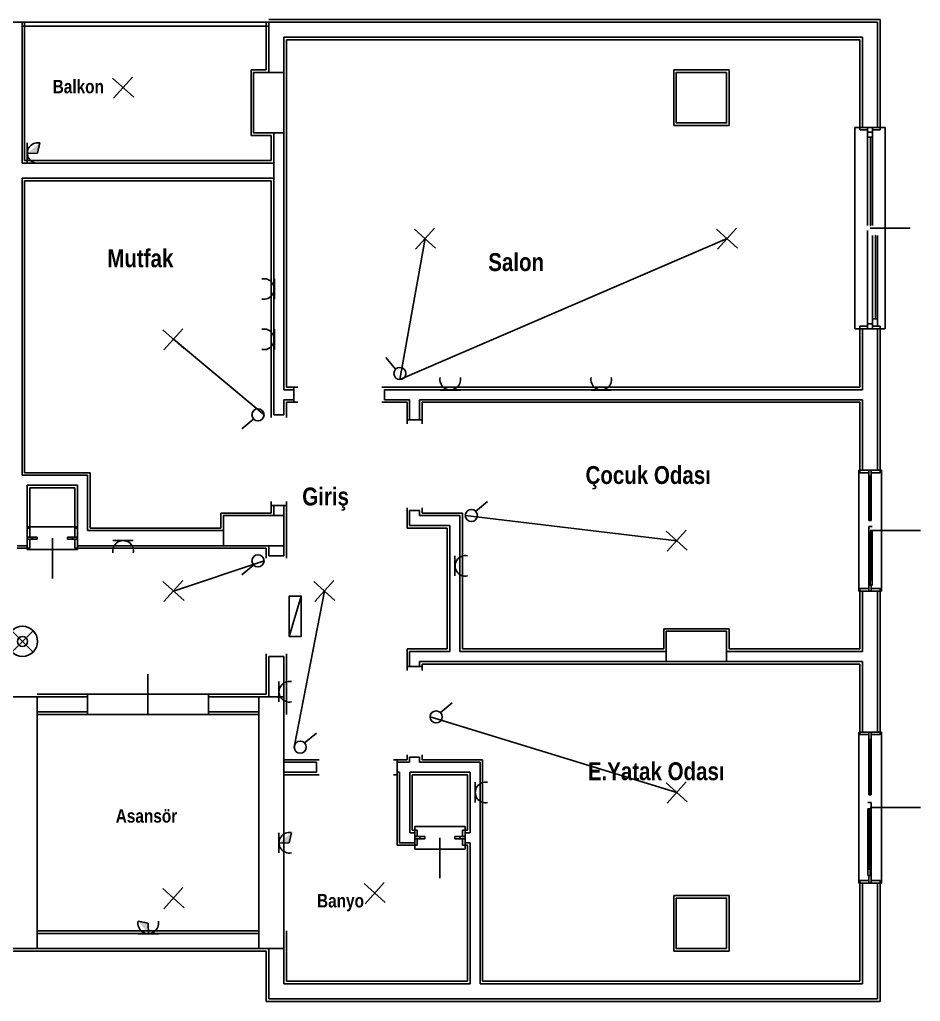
# Model space of a CAD drawing. Header units: centimetres. Extents: x -18476 to -2273, y -368 to 1196.
# Drawn here: x -7876 to -6981, y -72 to 903 of the extents above; entities that cross this region are included whole.
import ezdxf

# ---------------------------------------------------------------- set-up
doc = ezdxf.new("R2010")
doc.units = ezdxf.units.CM
doc.header["$LTSCALE"] = 100
doc.header["$MEASUREMENT"] = 0
for name, color, linetype in [('Duvar', 7, 'Continuous'), ('ELK-ACIL', 3, 'Continuous'), ('ELK-ANAHTAR', 5, 'Continuous'), ('ELK-AYDINLATMA', 30, 'Continuous'), ('ELK-LINYE', 3, 'Continuous'), ('ELK-PANO', 8, 'Continuous'), ('ELK-PRIZ', 1, 'Continuous'), ('ELK-PRIZ-ETANJ', 6, 'Continuous'), ('Kapi_Pencere', 7, 'Continuous'), ('Kolon', 7, 'Continuous'), ('Korkuluk', 7, 'Continuous'), ('Mahal', 7, 'Continuous'), ('Panel', 7, 'Continuous')]:
    doc.layers.add(name, color=color, linetype=linetype)
doc.styles.add('swis721 cn btbold_1_18', font='swisscb.ttf', dxfattribs={"height": 0.2})

# ---------------------------------------------------------------- blocks, each defined once
blk = doc.blocks.new('CADAI_LIGHT_CEILING')
for p, q in [((9.45, 10.51), (-9.45, -10.51)), ((-10.51, 9.45), (10.51, -9.45))]:
    blk.add_line(p, q)
blk = doc.blocks.new('CADAI_SOCKET_WET')
for p, q in [((-10.36, 10.04), (-10.36, -10.04)), ((2.14, 10.04), (0.11, 0)), ((0.11, 0), (-10.36, -0.29))]:
    blk.add_line(p, q)
blk.add_arc((0.11, 0), 10.25, 78.59232, 281.40768)
blk.add_solid([(2.14, 10.04), (-10.13, -0.28), (0.11, 0)])
blk = doc.blocks.new('CADAI_SOCKET')
blk.add_line((-10.36, 10.04), (-10.36, -10.04))
blk.add_arc((0.11, 0), 10.25, 78.59232, 281.40768)
blk = doc.blocks.new('CADAI_SWITCH')
blk.add_line((10, 4), (22, 14))
blk.add_circle((6, 0), 6)
blk = doc.blocks.new('CADAI_LIGHT_EMERGENCY')
for p, q in [((-10.6, -10.6), (10.6, 10.6)), ((-10.6, 10.6), (10.6, -10.6))]:
    blk.add_line(p, q)
for radius in [15, 5]:
    blk.add_circle((0, 0), radius)
blk = doc.blocks.new('CADAI_PANEL')
blk.add_line((0, -20), (12, 20))
blk.add_lwpolyline([(0, -20), (12, -20), (12, 20), (0, 20)], close=True)

msp = doc.modelspace()

# ---------------------------------------------------------------- linework, layer by layer
at = {"layer": 'Duvar', "linetype": 'Continuous'}
for points in [[(-7873.3, 900), (-7888.3, 900)], [(-7873.3, 850), (-7873.3, 900)], [(-7870.8, 850), (-7870.8, 900)], [(-7630.8, 900), (-7630.8, 852.51)], [(-7020.92, 902.5), (-7628.3, 902.5)], [(-7628.3, 900), (-7023.42, 900)], [(-7628.3, 850), (-7628.3, 900)], [(-7023.42, 795.5), (-7023.42, 900)], [(-7020.92, 795.5), (-7020.92, 902.5)], [(-7613.3, 885), (-7038.42, 885)], [(-7613.3, 850), (-7613.3, 885)], [(-7610.8, 882.5), (-7040.92, 882.5)], [(-7610.8, 852.51), (-7610.8, 882.5)], [(-7040.92, 882.5), (-7040.92, 795.5)], [(-7038.42, 795.5), (-7038.42, 885)], [(-7873.3, 760), (-7873.3, 850)], [(-7870.8, 762.5), (-7870.8, 850)], [(-7623.3, 780), (-7623.3, 790)], [(-7613.3, 780), (-7613.3, 790)], [(-7040.92, 795.5), (-7040.92, 793)], [(-7040.92, 793), (-7033.42, 793)], [(-7023.42, 795.5), (-7038.42, 795.5)], [(-7020.92, 793), (-7028.42, 793)], [(-7020.92, 795.5), (-7020.92, 793)], [(-7625.8, 787.49), (-7625.8, 780)], [(-7625.8, 780), (-7625.8, 762.5)], [(-7623.3, 525), (-7623.3, 780)], [(-7613.3, 535), (-7613.3, 780)], [(-7610.8, 780), (-7610.8, 787.49)], [(-7610.8, 537.5), (-7610.8, 780)], [(-7625.8, 762.5), (-7870.8, 762.5)], [(-7873.3, 760), (-7623.3, 760)], [(-7873.3, 450), (-7873.3, 745)], [(-7873.3, 745), (-7623.3, 745)], [(-7870.8, 452.5), (-7870.8, 742.5)], [(-7870.8, 742.5), (-7625.8, 742.5)], [(-7625.8, 742.5), (-7625.8, 525)], [(-7040.92, 595.5), (-7040.92, 598)], [(-7040.92, 598), (-7033.42, 598)], [(-7040.92, 595.5), (-7040.92, 537.5)], [(-7038.42, 535), (-7038.42, 595.5)], [(-7038.42, 595.5), (-7023.42, 595.5)], [(-7020.92, 598), (-7023.42, 598)], [(-7023.42, 525), (-7023.42, 595.5)], [(-7020.92, 595.5), (-7020.92, 598)], [(-7020.92, 525), (-7020.92, 595.5)], [(-7603.3, 537.5), (-7610.8, 537.5)], [(-7603.3, 537.5), (-7600.8, 537.5)], [(-7513.3, 537.5), (-7515.8, 537.5)], [(-7478.42, 537.5), (-7513.3, 537.5)], [(-7040.92, 537.5), (-7478.42, 537.5)], [(-7613.3, 535), (-7603.3, 535)], [(-7603.3, 535), (-7603.3, 525)], [(-7513.3, 535), (-7478.42, 535)], [(-7513.3, 525), (-7513.3, 535)], [(-7478.42, 535), (-7038.42, 535)], [(-7625.8, 525), (-7625.8, 510)], [(-7623.3, 510), (-7623.3, 525)], [(-7613.3, 525), (-7603.3, 525)], [(-7613.3, 510), (-7613.3, 525)], [(-7610.8, 522.5), (-7603.3, 522.5)], [(-7610.8, 510), (-7610.8, 522.5)], [(-7603.3, 522.5), (-7600.8, 522.5)], [(-7513.3, 522.5), (-7515.8, 522.5)], [(-7513.3, 525), (-7488.42, 525)], [(-7513.3, 522.5), (-7490.92, 522.5)], [(-7490.92, 522.5), (-7490.92, 505)], [(-7488.42, 505), (-7488.42, 525)], [(-7478.42, 525), (-7038.42, 525)], [(-7478.42, 505), (-7478.42, 525)], [(-7475.92, 522.5), (-7040.92, 522.5)], [(-7475.92, 505), (-7475.92, 522.5)], [(-7040.92, 522.5), (-7040.92, 455)], [(-7038.42, 455), (-7038.42, 525)], [(-7023.42, 455), (-7023.42, 525)], [(-7020.92, 455), (-7020.92, 525)], [(-7625.8, 510), (-7625.8, 507.5)], [(-7613.3, 510), (-7623.3, 510)], [(-7610.8, 510), (-7610.8, 507.5)], [(-7490.92, 505), (-7490.92, 502.5)], [(-7478.42, 505), (-7488.42, 505)], [(-7475.92, 505), (-7475.92, 502.5)], [(-7873.3, 450), (-7808.3, 450)], [(-7805.8, 452.5), (-7870.8, 452.5)], [(-7808.3, 395), (-7808.3, 450)], [(-7805.8, 397.5), (-7805.8, 452.5)], [(-7040.92, 455), (-7040.92, 452.5)], [(-7040.92, 452.5), (-7032.05, 452.5)], [(-7023.42, 455), (-7038.42, 455)], [(-7020.92, 452.5), (-7029.8, 452.5)], [(-7020.92, 455), (-7020.92, 452.5)], [(-7868.3, 440), (-7818.3, 440)], [(-7868.3, 395), (-7868.3, 440)], [(-7818.3, 395), (-7818.3, 440)], [(-7865.8, 437.5), (-7820.8, 437.5)], [(-7865.8, 397.5), (-7865.8, 437.5)], [(-7820.8, 437.5), (-7820.8, 397.5)], [(-7625.8, 420), (-7625.8, 422.5)], [(-7625.8, 420), (-7625.8, 412.51)], [(-7623.3, 410), (-7623.3, 420)], [(-7623.3, 420), (-7613.3, 420)], [(-7613.3, 410), (-7613.3, 420)], [(-7610.8, 420), (-7610.8, 422.5)], [(-7610.8, 412.51), (-7610.8, 420)], [(-7490.92, 415), (-7490.92, 417.5)], [(-7490.92, 415), (-7490.92, 397.5)], [(-7488.42, 400), (-7488.42, 415)], [(-7488.42, 415), (-7478.42, 415)], [(-7478.42, 410), (-7478.42, 415)], [(-7478.42, 410), (-7438.42, 410)], [(-7475.92, 415), (-7475.92, 417.5)], [(-7475.92, 412.5), (-7475.92, 415)], [(-7435.92, 412.5), (-7475.92, 412.5)], [(-7438.42, 275), (-7438.42, 410)], [(-7435.92, 277.5), (-7435.92, 412.5)], [(-7488.42, 400), (-7448.42, 400)], [(-7448.42, 275), (-7448.42, 400)], [(-7868.3, 397.5), (-7865.8, 397.5)], [(-7868.3, 395), (-7868.3, 380)], [(-7865.8, 397.5), (-7865.8, 388.63)], [(-7818.3, 397.5), (-7820.8, 397.5)], [(-7820.8, 397.5), (-7820.8, 388.63)], [(-7818.3, 380), (-7818.3, 395)], [(-7808.3, 395), (-7673.3, 395)], [(-7675.81, 397.5), (-7805.8, 397.5)], [(-7490.92, 397.5), (-7450.92, 397.5)], [(-7450.92, 397.5), (-7450.92, 277.5)], [(-7865.8, 377.5), (-7865.8, 386.38)], [(-7820.8, 377.5), (-7820.8, 386.38)], [(-7878.3, 380), (-7868.3, 380)], [(-7878.3, 377.5), (-7868.3, 377.5)], [(-7868.3, 377.5), (-7865.8, 377.5)], [(-7818.3, 377.5), (-7820.8, 377.5)], [(-7818.3, 380), (-7673.3, 380)], [(-7818.3, 377.5), (-7675.81, 377.5)], [(-7630.8, 377.49), (-7630.8, 370)], [(-7628.3, 370), (-7628.3, 380)], [(-7613.3, 370), (-7613.3, 380)], [(-7610.8, 370), (-7610.8, 377.49)], [(-7630.8, 370), (-7630.8, 367.5)], [(-7613.3, 370), (-7628.3, 370)], [(-7610.8, 370), (-7610.8, 367.5)], [(-7040.92, 335), (-7040.92, 337.5)], [(-7040.92, 337.5), (-7032.05, 337.5)], [(-7040.92, 335), (-7040.92, 277.5)], [(-7038.42, 275), (-7038.42, 335)], [(-7038.42, 335), (-7023.42, 335)], [(-7020.92, 337.5), (-7029.8, 337.5)], [(-7023.42, 265), (-7023.42, 335)], [(-7020.92, 335), (-7020.92, 337.5)], [(-7020.92, 265), (-7020.92, 335)], [(-7450.92, 277.5), (-7490.92, 277.5)], [(-7490.92, 277.5), (-7490.92, 260)], [(-7488.42, 275), (-7448.42, 275)], [(-7488.42, 260), (-7488.42, 275)], [(-7438.42, 275), (-7233.42, 275)], [(-7235.93, 277.5), (-7435.92, 277.5)], [(-7173.42, 275), (-7038.42, 275)], [(-7040.92, 277.5), (-7170.91, 277.5)], [(-7630.8, 270), (-7630.8, 272.5)], [(-7630.8, 270), (-7630.8, 232.5)], [(-7628.3, 230), (-7628.3, 270)], [(-7628.3, 270), (-7613.3, 270)], [(-7613.3, 230), (-7613.3, 270)], [(-7610.8, 270), (-7610.8, 272.5)], [(-7610.8, 212.5), (-7610.8, 270)], [(-7478.42, 265), (-7438.42, 265)], [(-7478.42, 260), (-7478.42, 265)], [(-7438.42, 265), (-7233.42, 265)], [(-7173.42, 265), (-7038.42, 265)], [(-7038.42, 195), (-7038.42, 265)], [(-7023.42, 195), (-7023.42, 265)], [(-7020.92, 195), (-7020.92, 265)], [(-7490.92, 260), (-7490.92, 257.5)], [(-7478.42, 260), (-7488.42, 260)], [(-7475.92, 262.5), (-7438.42, 262.5)], [(-7475.92, 260), (-7475.92, 262.5)], [(-7475.92, 260), (-7475.92, 257.5)], [(-7438.42, 262.5), (-7235.93, 262.5)], [(-7170.91, 262.5), (-7040.92, 262.5)], [(-7040.92, 262.5), (-7040.92, 195)], [(-7808.3, 232.5), (-7858.3, 232.5)], [(-7858.3, 230), (-7808.3, 230)], [(-7808.3, 232.5), (-7805.8, 232.5)], [(-7808.3, 230), (-7808.3, 215)], [(-7688.3, 232.5), (-7690.8, 232.5)], [(-7630.8, 232.5), (-7688.3, 232.5)], [(-7688.3, 230), (-7638.3, 230)], [(-7688.3, 215), (-7688.3, 230)], [(-7858.3, 215), (-7808.3, 215)], [(-7688.3, 215), (-7638.3, 215)], [(-7858.3, 212.5), (-7808.3, 212.5)], [(-7808.3, 212.5), (-7805.8, 212.5)], [(-7688.3, 212.5), (-7690.8, 212.5)], [(-7688.3, 212.5), (-7638.3, 212.5)], [(-7040.92, 195), (-7040.92, 192.5)], [(-7023.42, 195), (-7038.42, 195)], [(-7020.92, 195), (-7020.92, 192.5)], [(-7040.92, 192.5), (-7032.05, 192.5)], [(-7020.92, 192.5), (-7029.8, 192.5)], [(-7580.86, 167.5), (-7613.3, 167.5)], [(-7580.86, 167.5), (-7578.36, 167.5)], [(-7500.86, 167.5), (-7503.36, 167.5)], [(-7490.92, 167.5), (-7500.86, 167.5)], [(-7490.92, 170), (-7490.92, 172.5)], [(-7490.92, 170), (-7490.92, 167.5)], [(-7488.42, 165), (-7488.42, 170)], [(-7488.42, 170), (-7478.42, 170)], [(-7478.42, 165), (-7478.42, 170)], [(-7475.92, 170), (-7475.92, 172.5)], [(-7475.92, 167.5), (-7475.92, 170)], [(-7415.8, 167.5), (-7475.92, 167.5)], [(-7415.8, 95), (-7415.8, 167.5)], [(-7613.3, 165), (-7580.86, 165)], [(-7580.86, 165), (-7580.86, 155)], [(-7500.86, 165), (-7488.42, 165)], [(-7500.86, 155), (-7500.86, 165)], [(-7478.42, 165), (-7418.3, 165)], [(-7418.3, 95), (-7418.3, 165)], [(-7613.3, 155), (-7580.86, 155)], [(-7613.3, 152.5), (-7580.86, 152.5)], [(-7580.86, 152.5), (-7578.36, 152.5)], [(-7500.86, 152.5), (-7503.36, 152.5)], [(-7500.86, 155), (-7498.3, 155)], [(-7500.86, 152.5), (-7500.8, 152.5)], [(-7500.8, 152.5), (-7500.8, 82.5)], [(-7498.3, 85), (-7498.3, 155)], [(-7488.3, 155), (-7428.3, 155)], [(-7488.3, 95), (-7488.3, 155)], [(-7485.8, 152.5), (-7430.8, 152.5)], [(-7485.8, 97.5), (-7485.8, 152.5)], [(-7430.8, 152.5), (-7430.8, 97.5)], [(-7428.3, 95), (-7428.3, 155)], [(-7483.3, 97.5), (-7485.8, 97.5)], [(-7483.3, 97.5), (-7480.8, 97.5)], [(-7480.8, 97.5), (-7480.8, 91.13)], [(-7433.3, 97.5), (-7435.8, 97.5)], [(-7435.8, 97.5), (-7435.8, 91.13)], [(-7430.8, 97.5), (-7433.3, 97.5)], [(-7488.3, 95), (-7483.3, 95)], [(-7483.3, 95), (-7483.3, 85)], [(-7480.8, 82.5), (-7480.8, 88.88)], [(-7435.8, 82.5), (-7435.8, 88.88)], [(-7433.3, 95), (-7428.3, 95)], [(-7433.3, 85), (-7433.3, 95)], [(-7418.3, -55), (-7418.3, 95)], [(-7415.8, -52.5), (-7415.8, 95)], [(-7500.8, 82.5), (-7483.3, 82.5)], [(-7498.3, 85), (-7483.3, 85)], [(-7483.3, 82.5), (-7480.8, 82.5)], [(-7433.3, 82.5), (-7435.8, 82.5)], [(-7433.3, 85), (-7428.3, 85)], [(-7433.3, 82.5), (-7430.8, 82.5)], [(-7430.8, 82.5), (-7430.8, -52.5)], [(-7428.3, -55), (-7428.3, 85)], [(-7040.92, 45), (-7040.92, 47.5)], [(-7040.92, 47.5), (-7032.05, 47.5)], [(-7040.92, 45), (-7040.92, -52.5)], [(-7038.42, -55), (-7038.42, 45)], [(-7038.42, 45), (-7023.42, 45)], [(-7020.92, 47.5), (-7029.8, 47.5)], [(-7023.42, -70), (-7023.42, 45)], [(-7020.92, 45), (-7020.92, 47.5)], [(-7020.92, -72.5), (-7020.92, 45)], [(-7638.3, -2.5), (-7858.3, -2.5)], [(-7858.3, -5), (-7638.3, -5)], [(-7610.8, -52.5), (-7610.8, -2.5)], [(-8115.79, -22.5), (-7858.3, -22.5)], [(-7858.3, -20), (-7638.3, -20)], [(-7858.3, -22.5), (-7630.8, -22.5)], [(-7630.8, -22.5), (-7630.8, -72.5)], [(-7628.3, -70), (-7628.3, -20)], [(-7613.3, -55), (-7613.3, -20)], [(-7613.3, -55), (-7553.3, -55)], [(-7553.3, -52.5), (-7610.8, -52.5)], [(-7430.8, -52.5), (-7553.3, -52.5)], [(-7553.3, -55), (-7428.3, -55)], [(-7418.3, -55), (-7038.42, -55)], [(-7040.92, -52.5), (-7415.8, -52.5)], [(-7630.8, -72.5), (-7553.3, -72.5)], [(-7628.3, -70), (-7553.3, -70)], [(-7553.3, -70), (-7418.3, -70)], [(-7553.3, -72.5), (-7418.3, -72.5)], [(-7418.3, -70), (-7023.42, -70)], [(-7418.3, -72.5), (-7020.92, -72.5)]]:
    msp.add_lwpolyline(points, dxfattribs=at)
at = {"layer": 'ELK-LINYE'}
for p, q in [((-7473, 685), (-7498, 545)), ((-7173, 685), (-7498, 545)), ((-7723, 585), (-7633, 510)), ((-7223, 385), (-7433, 410)), ((-7723, 335), (-7633, 365)), ((-7573, 335), (-7603, 180)), ((-7223, 135), (-7468, 210))]:
    msp.add_line(p, q, dxfattribs=at)
at = {"layer": 'Kapi_Pencere', "linetype": 'Continuous'}
for points in [[(-7045.92, 595.5), (-7045.92, 795.5)], [(-7045.92, 795.5), (-7033.42, 795.5)], [(-7033.42, 790.62), (-7033.42, 795.5)], [(-7033.42, 795.5), (-7030.92, 795.5)], [(-7033.42, 795.5), (-7028.42, 795.5)], [(-7033.42, 785.74), (-7033.42, 790.62)], [(-7033.42, 790.62), (-7028.42, 790.62)], [(-7030.92, 795.5), (-7030.62, 795.5)], [(-7030.62, 795.5), (-7028.42, 795.5)], [(-7028.42, 790.62), (-7028.42, 795.5)], [(-7015.92, 795.5), (-7028.42, 795.5)], [(-7028.42, 785.74), (-7028.42, 790.62)], [(-7015.92, 595.5), (-7015.92, 795.5)], [(-7033.42, 697.94), (-7033.42, 785.74)], [(-7033.42, 785.74), (-7030.92, 785.74)], [(-7033.42, 785.74), (-7028.42, 785.74)], [(-7030.92, 785.74), (-7030.62, 785.74)], [(-7030.62, 785.74), (-7028.42, 785.74)], [(-7030.62, 697.94), (-7030.62, 785.74)], [(-7028.42, 697.94), (-7028.42, 785.74)], [(-7033.42, 600.38), (-7033.42, 693.06)], [(-7030.92, 697.94), (-7030.62, 697.94)], [(-6990.92, 695.5), (-7030.92, 695.5)], [(-7028.42, 605.26), (-7028.42, 688.18)], [(-7025.88, 688.18), (-7025.6, 688.18)], [(-7025.6, 605.26), (-7025.6, 688.18)], [(-7023.42, 605.26), (-7023.42, 688.18)], [(-7028.42, 600.38), (-7028.42, 605.26)], [(-7028.42, 605.26), (-7025.88, 605.26)], [(-7028.42, 605.26), (-7023.42, 605.26)], [(-7025.88, 605.26), (-7025.6, 605.26)], [(-7025.6, 605.26), (-7023.42, 605.26)], [(-7023.42, 597.98), (-7023.42, 605.26)], [(-7033.42, 595.5), (-7045.92, 595.5)], [(-7033.42, 600.38), (-7028.42, 600.38)], [(-7033.42, 595.5), (-7033.42, 600.38)], [(-7033.42, 595.5), (-7028.42, 595.5)], [(-7028.42, 595.5), (-7028.42, 600.38)], [(-7028.42, 597.98), (-7023.42, 597.98)], [(-7028.42, 595.5), (-7015.92, 595.5)], [(-7603.3, 522.5), (-7603.3, 537.5)], [(-7603.3, 537.5), (-7599.3, 537.5)], [(-7603.3, 522.5), (-7599.3, 522.5)], [(-7490.92, 505), (-7475.92, 505)], [(-7490.92, 505), (-7490.92, 501)], [(-7475.92, 505), (-7475.92, 501)], [(-7042.17, 335), (-7042.17, 455)], [(-7032.05, 455), (-7042.17, 455)], [(-7029.8, 455), (-7032.05, 455)], [(-7032.05, 449), (-7032.05, 455)], [(-7032.05, 405), (-7032.05, 449)], [(-7031.67, 449), (-7032.05, 449)], [(-7032.05, 449), (-7029.8, 449)], [(-7030.17, 449), (-7031.67, 449)], [(-7030.92, 405), (-7030.92, 449)], [(-7029.8, 449), (-7030.17, 449)], [(-7029.8, 449), (-7029.8, 455)], [(-7019.67, 455), (-7029.8, 455)], [(-7029.8, 405), (-7029.8, 449)], [(-7019.67, 335), (-7019.67, 455)], [(-7625.8, 420), (-7625.8, 424)], [(-7610.8, 420), (-7625.8, 420)], [(-7610.8, 420), (-7610.8, 424)], [(-7031.67, 405), (-7032.05, 405)], [(-7031.67, 405), (-7030.17, 405)], [(-7029.8, 405), (-7030.17, 405)], [(-7868.3, 398.75), (-7868.3, 388.63)], [(-7868.3, 398.75), (-7818.3, 398.75)], [(-7818.3, 398.75), (-7818.3, 388.63)], [(-7032.05, 341), (-7032.05, 399)], [(-7030.92, 399), (-7032.05, 399)], [(-7029.8, 399), (-7030.92, 399)], [(-6980.92, 395), (-7030.92, 395)], [(-7030.92, 346), (-7030.92, 394)], [(-7030.17, 394), (-7030.92, 394)], [(-7030.17, 394), (-7029.42, 394)], [(-7028.67, 399), (-7029.8, 399)], [(-7029.8, 346), (-7029.8, 394)], [(-7028.67, 394), (-7029.42, 394)], [(-7028.67, 346), (-7028.67, 394)], [(-7868.3, 388.63), (-7863.3, 388.63)], [(-7868.3, 388.63), (-7868.3, 386.38)], [(-7868.3, 386.38), (-7863.3, 386.38)], [(-7868.3, 386.38), (-7868.3, 376.25)], [(-7863.3, 388.63), (-7858.3, 388.63)], [(-7863.3, 388.63), (-7863.3, 386.38)], [(-7863.3, 386.38), (-7858.3, 386.38)], [(-7858.3, 388.63), (-7858.3, 387.88)], [(-7858.3, 386.38), (-7858.3, 388.63)], [(-7858.3, 387.88), (-7858.3, 387.13)], [(-7858.3, 387.13), (-7858.3, 386.38)], [(-7843.3, 347.5), (-7843.3, 387.5)], [(-7828.3, 388.63), (-7823.3, 388.63)], [(-7828.3, 388.63), (-7828.3, 387.88)], [(-7828.3, 386.38), (-7828.3, 388.63)], [(-7828.3, 387.88), (-7828.3, 387.13)], [(-7828.3, 387.13), (-7828.3, 386.38)], [(-7828.3, 386.38), (-7823.3, 386.38)], [(-7823.3, 388.63), (-7818.3, 388.63)], [(-7823.3, 388.63), (-7823.3, 386.38)], [(-7823.3, 386.38), (-7818.3, 386.38)], [(-7818.3, 388.63), (-7818.3, 386.38)], [(-7818.3, 386.38), (-7818.3, 376.25)], [(-7868.3, 376.25), (-7818.3, 376.25)], [(-7030.92, 341), (-7030.92, 346)], [(-7030.17, 346), (-7030.92, 346)], [(-7030.92, 346), (-7028.67, 346)], [(-7029.42, 346), (-7030.17, 346)], [(-7028.67, 346), (-7029.42, 346)], [(-7028.67, 341), (-7028.67, 346)], [(-7032.05, 335), (-7042.17, 335)], [(-7032.05, 335), (-7032.05, 341)], [(-7030.92, 341), (-7032.05, 341)], [(-7032.05, 341), (-7029.8, 341)], [(-7029.8, 335), (-7032.05, 335)], [(-7029.8, 341), (-7030.92, 341)], [(-7028.67, 341), (-7030.92, 341)], [(-7029.8, 335), (-7029.8, 341)], [(-7028.67, 341), (-7029.8, 341)], [(-7019.67, 335), (-7029.8, 335)], [(-7490.92, 260), (-7475.92, 260)], [(-7490.92, 260), (-7490.92, 256)], [(-7475.92, 260), (-7475.92, 256)], [(-7748.3, 252.5), (-7748.3, 212.5)], [(-7808.3, 232.5), (-7688.3, 232.5)], [(-7808.3, 212.5), (-7808.3, 232.5)], [(-7688.3, 212.5), (-7688.3, 232.5)], [(-7808.3, 212.5), (-7688.3, 212.5)], [(-7042.17, 195), (-7032.05, 195)], [(-7042.17, 45), (-7042.17, 195)], [(-7032.05, 195), (-7029.8, 195)], [(-7029.8, 195), (-7019.67, 195)], [(-7019.67, 45), (-7019.67, 195)], [(-7032.05, 187.5), (-7032.05, 195)], [(-7032.05, 132.5), (-7032.05, 187.5)], [(-7032.05, 187.5), (-7031.67, 187.5)], [(-7029.8, 187.5), (-7032.05, 187.5)], [(-7031.67, 187.5), (-7030.17, 187.5)], [(-7030.92, 132.5), (-7030.92, 187.5)], [(-7030.17, 187.5), (-7029.8, 187.5)], [(-7029.8, 187.5), (-7029.8, 195)], [(-7029.8, 132.5), (-7029.8, 187.5)], [(-7500.86, 167.5), (-7504.42, 167.5)], [(-7500.86, 167.5), (-7500.86, 152.5)], [(-7500.86, 152.5), (-7504.42, 152.5)], [(-7032.05, 132.5), (-7031.67, 132.5)], [(-7030.17, 132.5), (-7031.67, 132.5)], [(-7030.17, 132.5), (-7029.8, 132.5)], [(-7033.17, 125), (-7032.05, 125)], [(-7033.17, 58.75), (-7033.17, 118.75)], [(-7033.17, 118.75), (-7032.42, 118.75)], [(-7031.67, 118.75), (-7032.42, 118.75)], [(-7032.05, 125), (-7030.92, 125)], [(-7032.05, 58.75), (-7032.05, 118.75)], [(-7031.67, 118.75), (-7030.92, 118.75)], [(-7030.92, 125), (-7029.8, 125)], [(-6980.92, 120), (-7030.92, 120)], [(-7030.92, 58.75), (-7030.92, 118.75)], [(-7029.8, 52.5), (-7029.8, 125)], [(-7483.3, 101.25), (-7483.3, 91.13)], [(-7483.3, 101.25), (-7433.3, 101.25)], [(-7433.3, 101.25), (-7433.3, 91.13)], [(-7483.3, 91.13), (-7478.3, 91.13)], [(-7483.3, 91.13), (-7483.3, 88.88)], [(-7483.3, 88.88), (-7478.3, 88.88)], [(-7483.3, 88.88), (-7483.3, 78.75)], [(-7478.3, 91.13), (-7473.3, 91.13)], [(-7478.3, 91.13), (-7478.3, 88.88)], [(-7478.3, 88.88), (-7473.3, 88.88)], [(-7473.3, 91.13), (-7473.3, 90.38)], [(-7473.3, 88.88), (-7473.3, 91.13)], [(-7473.3, 90.38), (-7473.3, 89.63)], [(-7473.3, 89.63), (-7473.3, 88.88)], [(-7458.3, 50), (-7458.3, 90)], [(-7443.3, 91.13), (-7438.3, 91.13)], [(-7443.3, 91.13), (-7443.3, 90.38)], [(-7443.3, 88.88), (-7443.3, 91.13)], [(-7443.3, 90.38), (-7443.3, 89.63)], [(-7443.3, 89.63), (-7443.3, 88.88)], [(-7443.3, 88.88), (-7438.3, 88.88)], [(-7438.3, 91.13), (-7433.3, 91.13)], [(-7438.3, 91.13), (-7438.3, 88.88)], [(-7438.3, 88.88), (-7433.3, 88.88)], [(-7433.3, 91.13), (-7433.3, 88.88)], [(-7433.3, 88.88), (-7433.3, 78.75)], [(-7483.3, 78.75), (-7433.3, 78.75)], [(-7033.17, 52.5), (-7033.17, 58.75)], [(-7033.17, 58.75), (-7032.42, 58.75)], [(-7030.92, 58.75), (-7033.17, 58.75)], [(-7032.42, 58.75), (-7031.67, 58.75)], [(-7031.67, 58.75), (-7030.92, 58.75)], [(-7030.92, 52.5), (-7030.92, 58.75)], [(-7033.17, 52.5), (-7032.05, 52.5)], [(-7033.17, 52.5), (-7030.92, 52.5)], [(-7032.05, 45), (-7032.05, 52.5)], [(-7032.05, 52.5), (-7030.92, 52.5)], [(-7029.8, 52.5), (-7032.05, 52.5)], [(-7030.92, 52.5), (-7029.8, 52.5)], [(-7029.8, 45), (-7029.8, 52.5)], [(-7042.17, 45), (-7032.05, 45)], [(-7032.05, 45), (-7029.8, 45)], [(-7029.8, 45), (-7019.67, 45)]]:
    msp.add_lwpolyline(points, dxfattribs=at)
at = {"layer": 'Kolon', "linetype": 'Continuous'}
for points in [[(-7645.81, 787.49), (-7645.81, 852.51)], [(-7645.81, 852.51), (-7630.8, 852.51)], [(-7643.3, 790), (-7643.3, 850)], [(-7643.3, 850), (-7613.3, 850)], [(-7613.3, 850), (-7613.3, 790)], [(-7610.8, 852.51), (-7610.79, 852.51)], [(-7610.79, 852.51), (-7610.79, 787.49)], [(-7225.93, 797.49), (-7225.93, 852.51)], [(-7225.93, 852.51), (-7170.91, 852.51)], [(-7223.42, 800), (-7223.42, 850)], [(-7223.42, 850), (-7173.42, 850)], [(-7173.42, 850), (-7173.42, 800)], [(-7170.91, 852.51), (-7170.91, 797.49)], [(-7173.42, 800), (-7223.42, 800)], [(-7613.3, 790), (-7643.3, 790)], [(-7170.91, 797.49), (-7225.93, 797.49)], [(-7625.8, 787.49), (-7645.81, 787.49)], [(-7610.79, 787.49), (-7610.8, 787.49)], [(-7675.81, 397.5), (-7675.81, 412.51)], [(-7675.81, 412.51), (-7625.8, 412.51)], [(-7673.3, 380), (-7673.3, 410)], [(-7673.3, 410), (-7613.3, 410)], [(-7613.3, 410), (-7613.3, 380)], [(-7610.8, 412.51), (-7610.79, 412.51)], [(-7610.79, 412.51), (-7610.79, 377.49)], [(-7675.81, 377.49), (-7675.81, 377.5)], [(-7630.8, 377.49), (-7675.81, 377.49)], [(-7613.3, 380), (-7673.3, 380)], [(-7610.79, 377.49), (-7610.8, 377.49)], [(-7235.93, 277.5), (-7235.93, 297.51)], [(-7235.93, 297.51), (-7170.91, 297.51)], [(-7233.42, 265), (-7233.42, 295)], [(-7233.42, 295), (-7173.42, 295)], [(-7173.42, 295), (-7173.42, 265)], [(-7170.91, 297.51), (-7170.91, 277.5)], [(-7173.42, 265), (-7233.42, 265)], [(-7235.93, 262.49), (-7235.93, 262.5)], [(-7170.91, 262.49), (-7235.93, 262.49)], [(-7170.91, 262.5), (-7170.91, 262.49)], [(-7225.93, -22.51), (-7225.93, 32.51)], [(-7225.93, 32.51), (-7170.91, 32.51)], [(-7223.42, -20), (-7223.42, 30)], [(-7223.42, 30), (-7173.42, 30)], [(-7173.42, 30), (-7173.42, -20)], [(-7170.91, 32.51), (-7170.91, -22.51)], [(-7170.91, -22.51), (-7225.93, -22.51)], [(-7173.42, -20), (-7223.42, -20)]]:
    msp.add_lwpolyline(points, dxfattribs=at)
at = {"layer": 'Kolon'}
for points in [[(-7613.3, 790), (-7643.3, 790), (-7643.3, 850), (-7613.3, 850), (-7613.3, 790)], [(-7173.42, 850), (-7173.42, 800), (-7223.42, 800), (-7223.42, 850), (-7173.42, 850)], [(-7673.3, 380), (-7673.3, 410), (-7613.3, 410), (-7613.3, 380), (-7673.3, 380)], [(-7233.42, 265), (-7233.42, 295), (-7173.42, 295), (-7173.42, 265), (-7233.42, 265)], [(-7173.42, -20), (-7223.42, -20), (-7223.42, 30), (-7173.42, 30), (-7173.42, -20)]]:
    msp.add_lwpolyline(points, close=True, dxfattribs=at)
at = {"layer": 'Korkuluk', "linetype": 'Continuous'}
for points in [[(-7873.3, 900), (-7628.3, 900)], [(-7873.3, 896), (-7873.3, 900)], [(-7628.3, 896), (-7628.3, 900)], [(-7873.3, 896), (-7628.3, 896)]]:
    msp.add_lwpolyline(points, dxfattribs=at)
at = {"layer": 'Panel', "linetype": 'Continuous'}
for points in [[(-7858.3, 230), (-7883.3, 230)], [(-7858.3, -20), (-7858.3, 230)], [(-7613.3, 230), (-7638.3, 230)], [(-7613.3, -20), (-7613.3, 230)], [(-7858.3, -20), (-7883.3, -20)], [(-7613.3, -20), (-7638.3, -20)]]:
    msp.add_lwpolyline(points, dxfattribs=at)
at = {"layer": 'Panel'}
for points in [[(-7883.3, -20), (-7883.3, 230), (-7858.3, 230), (-7858.3, -20), (-7883.3, -20)], [(-7638.3, -20), (-7638.3, 230), (-7613.3, 230), (-7613.3, -20), (-7638.3, -20)]]:
    msp.add_lwpolyline(points, close=True, dxfattribs=at)

# ---------------------------------------------------------------- block references
at = {"layer": 'ELK-ACIL'}
msp.add_blockref('CADAI_LIGHT_EMERGENCY', (-7873, 285), dxfattribs=at)
at = {"layer": 'ELK-ANAHTAR'}
for p, rotation in [((-7498, 545), 90), ((-7633, 510), 180), ((-7633, 365), 180)]:
    msp.add_blockref('CADAI_SWITCH', p, dxfattribs=dict(at, rotation=rotation))
for p in [(-7433, 410), (-7468, 210), (-7603, 180)]:
    msp.add_blockref('CADAI_SWITCH', p, dxfattribs=at)
at = {"layer": 'ELK-AYDINLATMA'}
for p in [(-7773, 835), (-7473, 685), (-7173, 685), (-7723, 585), (-7223, 385), (-7723, 335), (-7573, 335), (-7223, 135), (-7723, 30), (-7523, 35)]:
    msp.add_blockref('CADAI_LIGHT_CEILING', p, dxfattribs=at)
at = {"layer": 'ELK-PANO'}
msp.add_blockref('CADAI_PANEL', (-7608, 310), dxfattribs=at)
at = {"layer": 'ELK-PRIZ'}
for p, rotation in [((-7633, 635), 180), ((-7633, 585), 180), ((-7448, 545), 90), ((-7298, 545), 90), ((-7773, 375), 270)]:
    msp.add_blockref('CADAI_SOCKET', p, dxfattribs=dict(at, rotation=rotation))
for p in [(-7433, 360), (-7608, 235), (-7413, 135)]:
    msp.add_blockref('CADAI_SOCKET', p, dxfattribs=at)
at = {"layer": 'ELK-PRIZ-ETANJ'}
for p in [(-7858, 770), (-7608, 85)]:
    msp.add_blockref('CADAI_SOCKET_WET', p, dxfattribs=at)
at = {"layer": 'ELK-PRIZ-ETANJ', "rotation": 90}
msp.add_blockref('CADAI_SOCKET_WET', (-7748, 5), dxfattribs=at)

# ---------------------------------------------------------------- texts
at = {"layer": 'Mahal', "linetype": 'Continuous', "style": 'swis721 cn btbold_1_18'}
for s, height, p in [('Balkon', 13.333, (-7842.96, 829.34)), ('Mutfak', 17.778, (-7788.68, 656.61)), ('Salon', 17.778, (-7410.22, 652.81)), ('Çocuk Odası', 17.7778, (-7313.56, 441.34)), ('Giriş', 17.778, (-7595.02, 420.04)), ('E.Yatak Odası', 17.7778, (-7311.28, 147.18)), ('Asansör', 13.333, (-7780.33, 105)), ('Banyo', 13.333, (-7580.35, 20.79))]:
    msp.add_text(s, height=height, dxfattribs=at).set_placement(p)

doc.saveas('drawing.dxf')
